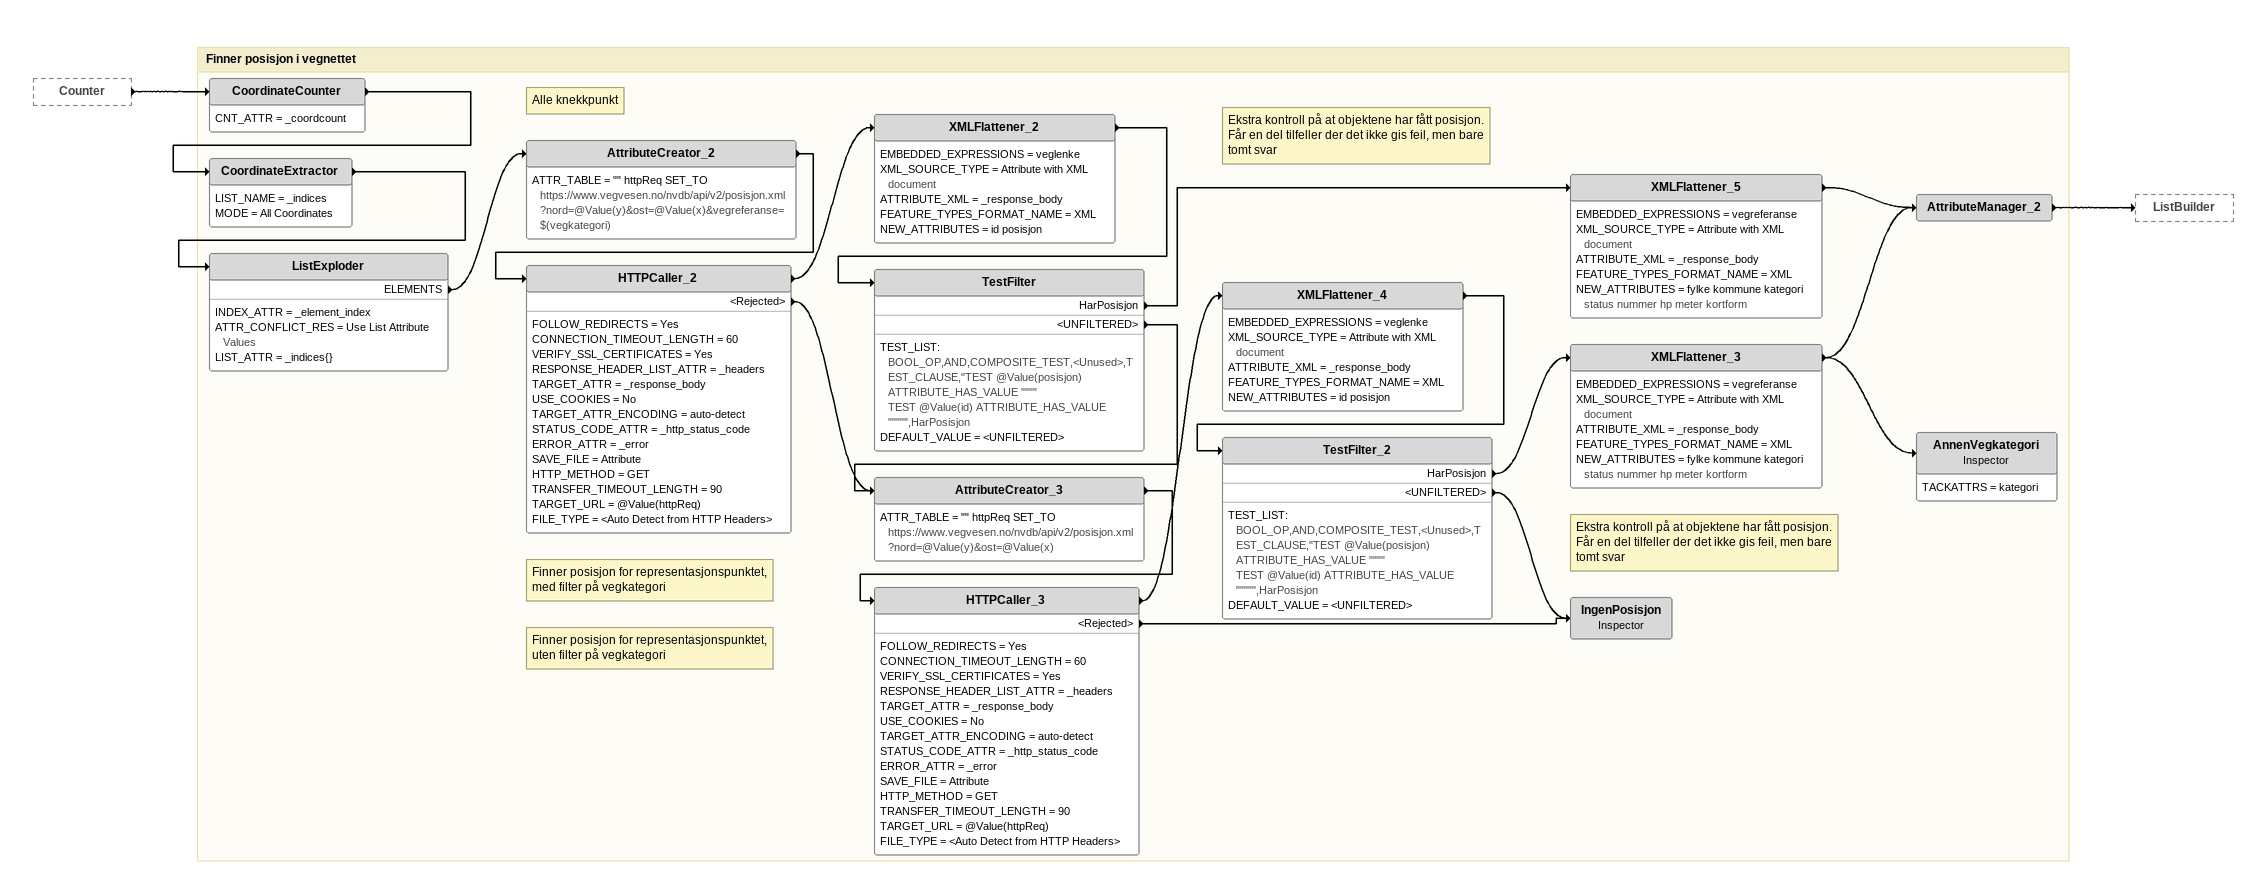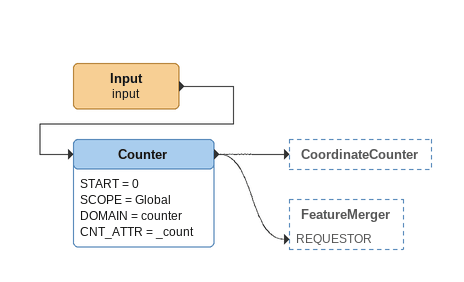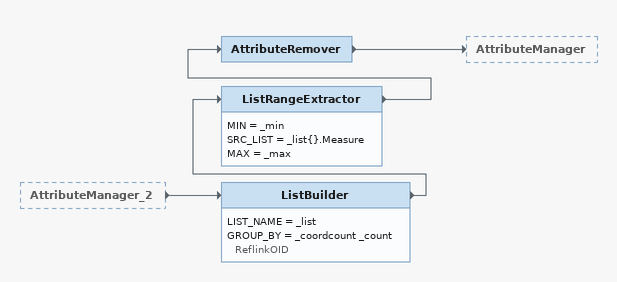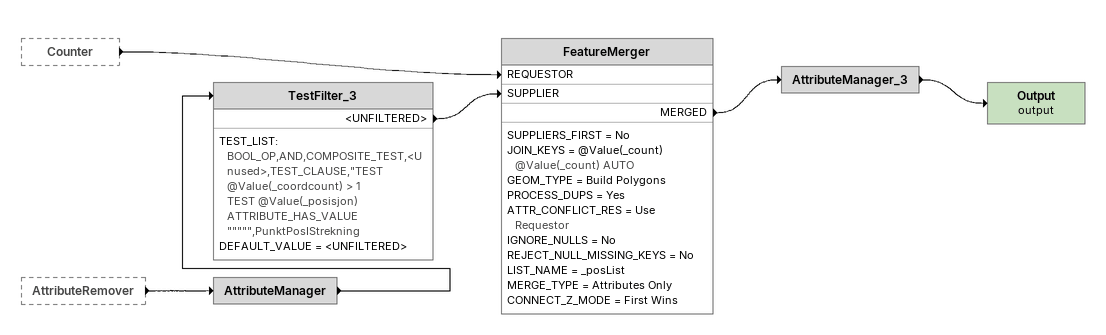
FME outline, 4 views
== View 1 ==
Counter [outside]
    -> CoordinateCounter

Bookmark: Finner posisjon i vegnettet
CoordinateCounter
    CNT_ATTR = _coordcount
    -> CoordinateExtractor
Note: Alle knekkpunkt
CoordinateExtractor
    LIST_NAME = _indices
    MODE = All Coordinates
    -> ListExploder
ListExploder
    INDEX_ATTR = _element_index
    ATTR_CONFLICT_RES = Use List Attribute Values
    LIST_ATTR = _indices{}
    ELEMENTS -> AttributeCreator_2
AttributeCreator_2
    ATTR_TABLE = "" httpReq SET_TO https://www.vegvesen.no/nvdb/api/v2/posisjon.xml?nord=@Value(y)&ost=@Value(x)&vegreferanse=$(vegkategori)
    -> HTTPCaller_2
Note: Finner posisjon for representasjonspunktet, med filter på vegkategori
HTTPCaller_2
    FOLLOW_REDIRECTS = Yes
    CONNECTION_TIMEOUT_LENGTH = 60
    VERIFY_SSL_CERTIFICATES = Yes
    RESPONSE_HEADER_LIST_ATTR = _headers
    TARGET_ATTR = _response_body
    USE_COOKIES = No
    TARGET_ATTR_ENCODING = auto-detect
    STATUS_CODE_ATTR = _http_status_code
    ERROR_ATTR = _error
    SAVE_FILE = Attribute
    HTTP_METHOD = GET
    TRANSFER_TIMEOUT_LENGTH = 90
    TARGET_URL = @Value(httpReq)
    FILE_TYPE = <Auto Detect from HTTP Headers>
    -> XMLFlattener_2
    <Rejected> -> AttributeCreator_3
XMLFlattener_2
    EMBEDDED_EXPRESSIONS = veglenke
    XML_SOURCE_TYPE = Attribute with XML document
    ATTRIBUTE_XML = _response_body
    FEATURE_TYPES_FORMAT_NAME = XML
    NEW_ATTRIBUTES = id posisjon
    -> TestFilter
Note: Ekstra kontroll på at objektene har fått posisjon. Får en del tilfeller der det ikke gis feil, men bare tomt svar
TestFilter
    TEST_LIST:
      BOOL_OP,AND,COMPOSITE_TEST,<Unused>,TEST_CLAUSE,"TEST @Value(posisjon) ATTRIBUTE_HAS_VALUE """"
      TEST @Value(id) ATTRIBUTE_HAS_VALUE """"",HarPosisjon
    DEFAULT_VALUE = <UNFILTERED>
    HarPosisjon -> XMLFlattener_5
    <UNFILTERED> -> AttributeCreator_3
XMLFlattener_5
    EMBEDDED_EXPRESSIONS = vegreferanse
    XML_SOURCE_TYPE = Attribute with XML document
    ATTRIBUTE_XML = _response_body
    FEATURE_TYPES_FORMAT_NAME = XML
    NEW_ATTRIBUTES = fylke kommune kategori status nummer hp meter kortform
    -> AttributeManager_2
AttributeCreator_3
    ATTR_TABLE = "" httpReq SET_TO https://www.vegvesen.no/nvdb/api/v2/posisjon.xml?nord=@Value(y)&ost=@Value(x)
    -> HTTPCaller_3
Note: Finner posisjon for representasjonspunktet, uten filter på vegkategori
HTTPCaller_3
    FOLLOW_REDIRECTS = Yes
    CONNECTION_TIMEOUT_LENGTH = 60
    VERIFY_SSL_CERTIFICATES = Yes
    RESPONSE_HEADER_LIST_ATTR = _headers
    TARGET_ATTR = _response_body
    USE_COOKIES = No
    TARGET_ATTR_ENCODING = auto-detect
    STATUS_CODE_ATTR = _http_status_code
    ERROR_ATTR = _error
    SAVE_FILE = Attribute
    HTTP_METHOD = GET
    TRANSFER_TIMEOUT_LENGTH = 90
    TARGET_URL = @Value(httpReq)
    FILE_TYPE = <Auto Detect from HTTP Headers>
    -> XMLFlattener_4
    <Rejected> -> IngenPosisjon
XMLFlattener_4
    EMBEDDED_EXPRESSIONS = veglenke
    XML_SOURCE_TYPE = Attribute with XML document
    ATTRIBUTE_XML = _response_body
    FEATURE_TYPES_FORMAT_NAME = XML
    NEW_ATTRIBUTES = id posisjon
    -> TestFilter_2
Note: Ekstra kontroll på at objektene har fått posisjon. Får en del tilfeller der det ikke gis feil, men bare tomt svar
TestFilter_2
    TEST_LIST:
      BOOL_OP,AND,COMPOSITE_TEST,<Unused>,TEST_CLAUSE,"TEST @Value(posisjon) ATTRIBUTE_HAS_VALUE """"
      TEST @Value(id) ATTRIBUTE_HAS_VALUE """"",HarPosisjon
    DEFAULT_VALUE = <UNFILTERED>
    HarPosisjon -> XMLFlattener_3
    <UNFILTERED> -> IngenPosisjon
XMLFlattener_3
    EMBEDDED_EXPRESSIONS = vegreferanse
    XML_SOURCE_TYPE = Attribute with XML document
    ATTRIBUTE_XML = _response_body
    FEATURE_TYPES_FORMAT_NAME = XML
    NEW_ATTRIBUTES = fylke kommune kategori status nummer hp meter kortform
    -> AnnenVegkategori
    -> AttributeManager_2
AttributeManager_2
    -> ListBuilder
AnnenVegkategori: Inspector
    TACKATTRS = kategori
IngenPosisjon: Inspector

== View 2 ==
Input (input)
    -> Counter
Counter
    START = 0
    SCOPE = Global
    DOMAIN = counter
    CNT_ATTR = _count
    -> CoordinateCounter
    -> FeatureMerger [REQUESTOR]

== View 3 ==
AttributeManager_2 [outside]
    -> ListBuilder
ListBuilder
    LIST_NAME = _list
    GROUP_BY = _coordcount _count ReflinkOID
    -> ListRangeExtractor
ListRangeExtractor
    MIN = _min
    SRC_LIST = _list{}.Measure
    MAX = _max
    -> AttributeRemover
AttributeRemover
    -> AttributeManager

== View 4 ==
Counter [outside]
    -> FeatureMerger [REQUESTOR]
AttributeRemover [outside]
    -> AttributeManager
AttributeManager
    -> TestFilter_3
TestFilter_3
    TEST_LIST:
      BOOL_OP,AND,COMPOSITE_TEST,<Unused>,TEST_CLAUSE,"TEST @Value(_coordcount) > 1
      TEST @Value(_posisjon) ATTRIBUTE_HAS_VALUE """"",PunktPosIStrekning
    DEFAULT_VALUE = <UNFILTERED>
    <UNFILTERED> -> FeatureMerger [SUPPLIER]
FeatureMerger
    SUPPLIERS_FIRST = No
    JOIN_KEYS = @Value(_count) @Value(_count) AUTO
    GEOM_TYPE = Build Polygons
    PROCESS_DUPS = Yes
    ATTR_CONFLICT_RES = Use Requestor
    IGNORE_NULLS = No
    REJECT_NULL_MISSING_KEYS = No
    LIST_NAME = _posList
    MERGE_TYPE = Attributes Only
    CONNECT_Z_MODE = First Wins
    MERGED -> AttributeManager_3
AttributeManager_3
    -> Output (output)
Output (output)
